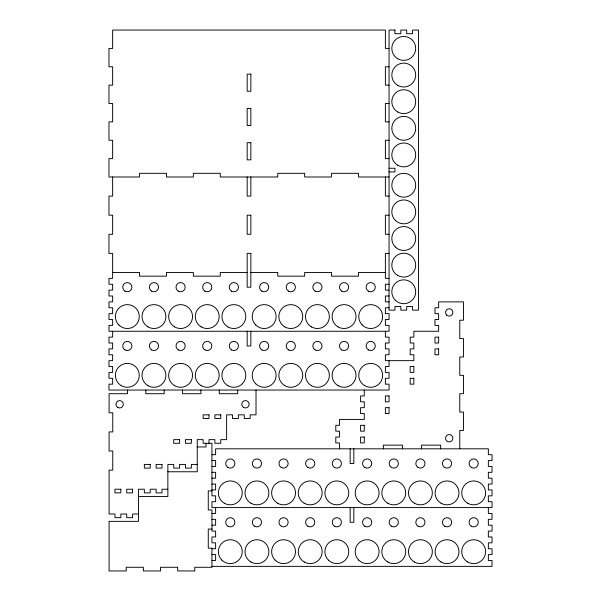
<?xml version="1.0" encoding="UTF-8"?>
<svg xmlns="http://www.w3.org/2000/svg" width="601" height="601" viewBox="0 0 601 601"><rect width="100%" height="100%" fill="white"/><g stroke="black" fill="none" stroke-linecap="round" stroke-linejoin="round"><path stroke-width="0.9" d="M389.057 48.418L385.384 48.418L385.384 30.05L112.642 30.05L112.642 48.418L108.969 48.418L108.969 66.786L112.642 66.786L112.642 85.147L108.969 85.147L108.969 103.515L112.642 103.515L112.642 121.883L108.969 121.883L108.969 140.251L112.642 140.251L112.642 158.619L108.969 158.619L108.969 176.987L139.545 176.987L139.545 173.313L166.454 173.313L166.454 176.987L193.364 176.987L193.364 173.313L220.266 173.313L220.266 176.987L277.76 176.987L277.76 173.313L304.662 173.313L304.662 176.987L331.572 176.987L331.572 173.313L358.481 173.313L358.481 176.987L389.057 176.987M389.057 66.786L385.384 66.786L385.384 85.147L389.057 85.147M389.057 103.515L385.384 103.515L385.384 121.883L389.057 121.883M389.057 140.251L385.384 140.251L385.384 158.619L389.057 158.619M389.057 168.257L394.94 168.257L394.94 171.931L389.057 171.931M389.057 196.084L385.384 196.084L385.384 176.987M389.057 215.188L385.384 215.188L385.384 234.285L389.057 234.285M389.057 253.389L385.384 253.389L385.384 278.368L389.057 278.368M112.642 272.493L139.545 272.493L139.545 276.167L166.454 276.167L166.454 272.493L193.364 272.493L193.364 276.167L220.266 276.167L220.266 272.493L247.176 272.493M250.85 272.493L277.76 272.493L277.76 276.167L304.662 276.167L304.662 272.493L331.572 272.493L331.572 276.167L358.481 276.167L358.481 272.493L385.384 272.493M389.057 284.243L385.384 284.243L385.384 290.125L389.057 290.125M389.057 296L385.384 296L385.384 301.875L389.057 301.875M389.057 307.757L385.384 307.757L385.384 313.632L389.057 313.632L389.057 319.507L385.384 319.507L385.384 325.389L389.057 325.389L389.057 331.264L108.969 331.264L108.969 325.389L112.642 325.389L112.642 319.507L108.969 319.507L108.969 313.632L112.642 313.632L112.642 307.757L108.969 307.757L108.969 301.875L112.642 301.875L112.642 296L108.969 296L108.969 290.125L112.642 290.125L112.642 284.243L108.969 284.243L108.969 278.368L112.642 278.368L112.642 253.389L108.969 253.389L108.969 234.285L112.642 234.285L112.642 215.188L108.969 215.188L108.969 196.084L112.642 196.084L112.642 176.987M197.248 446.971L206.06 446.971L206.06 443.298M211.943 454.687L215.616 454.687L215.616 448.812L488.358 448.812L488.358 454.687L492.031 454.687L492.031 460.569L488.358 460.569L488.358 466.444L492.031 466.444L492.031 472.318L488.358 472.318L488.358 478.201L492.031 478.201L492.031 484.075L488.358 484.075L488.358 489.95L492.031 489.95L492.031 495.833L488.358 495.833L488.358 501.707L492.031 501.707L492.031 507.582L211.943 507.582L211.943 501.707L215.616 501.707L215.616 495.833L211.943 495.833L211.943 443.298L203.123 443.298L203.123 439.632L197.248 439.632L197.248 471.77L167.859 471.77M211.943 460.569L215.616 460.569L215.616 466.444L211.943 466.444M197.248 464.423L191.366 464.423L191.366 468.096L185.491 468.096L185.491 464.423L179.616 464.423L179.616 468.096L173.734 468.096L173.734 464.423L167.859 464.423L167.859 496.561L138.47 496.561M211.943 472.318L215.616 472.318L215.616 478.201L211.943 478.201M211.943 484.075L215.616 484.075L215.616 489.95L211.943 489.95M167.859 489.222L161.985 489.222L161.985 492.895L156.102 492.895L156.102 489.222L150.227 489.222L150.227 492.895L144.353 492.895L144.353 489.222L138.47 489.222L138.47 521.36L109.089 521.36L109.089 570.95L126.225 570.95L126.225 567.276L143.369 567.276L143.369 570.95L160.512 570.95L160.512 567.276L177.656 567.276L177.656 570.95L194.799 570.95L194.799 567.276L211.943 567.276L211.943 548.172L208.269 548.172L208.269 529.075L211.943 529.075M211.943 490.874L208.269 490.874L208.269 509.971L211.943 509.971L211.943 531.096L215.616 531.096L215.616 536.971L211.943 536.971L211.943 542.846L215.616 542.846L215.616 548.728L211.943 548.728M211.943 513.464L215.616 513.464L215.616 507.582M138.47 514.013L132.596 514.013L132.596 517.686L126.721 517.686L126.721 514.013L120.839 514.013L120.839 517.686L114.964 517.686L114.964 514.013L109.089 514.013L109.089 470.117L112.763 470.117L112.763 451.013L109.089 451.013L109.089 431.916L112.763 431.916L112.763 412.812L109.089 412.812L109.089 393.708L127.45 393.708L127.45 390.041M211.943 519.339L215.616 519.339L215.616 525.214L211.943 525.214M211.943 554.603L215.616 554.603L215.616 560.478L211.943 560.478M211.943 566.36L492.031 566.36L492.031 560.478L488.358 560.478L488.358 554.603L492.031 554.603L492.031 548.728L488.358 548.728L488.358 542.846L492.031 542.846L492.031 536.971L488.358 536.971L488.358 531.096L492.031 531.096L492.031 525.214L488.358 525.214L488.358 519.339L492.031 519.339L492.031 513.464L488.358 513.464L488.358 507.582M459.773 448.812L459.773 430.444L463.446 430.444L463.446 412.076L459.773 412.076L459.773 393.708L463.446 393.708L463.446 375.347L459.773 375.347L459.773 356.979L463.446 356.979L463.446 338.611L459.773 338.611L459.773 320.243L463.446 320.243L463.446 301.875L438.647 301.875L438.647 307.757L434.974 307.757L434.974 313.632L438.647 313.632L438.647 319.507L434.974 319.507L434.974 325.389L438.647 325.389L438.647 331.264L413.856 331.264L413.856 337.138L410.183 337.138L410.183 343.021L413.856 343.021L413.856 348.896L410.183 348.896L410.183 354.77L413.856 354.77L413.856 360.653L385.384 360.653L385.384 354.77L389.057 354.77L389.057 348.896L385.384 348.896L385.384 343.021L389.057 343.021L389.057 337.138L385.384 337.138L385.384 331.264M440.668 448.812L440.668 445.138L421.571 445.138L421.571 448.812M402.467 448.812L402.467 445.138L383.363 445.138L383.363 448.812M389.057 360.653L389.057 366.527L385.384 366.527L385.384 372.402L389.057 372.402L389.057 378.284L385.384 378.284L385.384 384.159L389.057 384.159L389.057 390.041L108.969 390.041L108.969 384.159L112.642 384.159L112.642 378.284L108.969 378.284L108.969 372.402L112.642 372.402L112.642 366.527L108.969 366.527L108.969 360.653L112.642 360.653L112.642 354.77L108.969 354.77L108.969 348.896L112.642 348.896L112.642 343.021L108.969 343.021L108.969 337.138L112.642 337.138L112.642 331.264M364.266 390.041L364.266 395.916L360.592 395.916L360.592 401.791L364.266 401.791L364.266 407.673L360.592 407.673L360.592 413.548L364.266 413.548L364.266 419.423L339.467 419.423L339.467 425.305L335.794 425.305L335.794 431.18L339.467 431.18L339.467 437.055L335.794 437.055L335.794 442.937L339.467 442.937L339.467 448.812M353.824 448.812L353.824 463.506L350.15 463.506L350.15 448.812M353.824 507.582L353.824 522.277L350.15 522.277L350.15 507.582M256.018 390.041L256.018 414.833L250.144 414.833L250.144 418.506L244.261 418.506L244.261 414.833L238.387 414.833L238.387 418.506L232.512 418.506L232.512 414.833L226.63 414.833L226.63 439.632L220.755 439.632L220.755 443.298L214.88 443.298L214.88 439.632L208.998 439.632L208.998 443.298M250.85 176.987L250.85 196.084L247.176 196.084L247.176 176.987M250.85 331.264L250.85 345.958L247.176 345.958L247.176 331.264M237.65 390.041L237.65 393.708L219.29 393.708L219.29 390.041M200.922 390.041L200.922 393.708L182.554 393.708L182.554 390.041M164.186 390.041L164.186 393.708L145.818 393.708L145.818 390.041M394.94 30.05L389.057 30.05L389.057 310.146L394.94 310.146L394.94 306.472L400.814 306.472L400.814 310.146L406.689 310.146L406.689 306.472L412.571 306.472L412.571 310.146L418.446 310.146L418.446 30.05L412.571 30.05L412.571 33.724L406.689 33.724L406.689 30.05L400.814 30.05L400.814 33.724L394.94 33.724L394.94 30.05M250.85 74.133L247.176 74.133L247.176 91.269L250.85 91.269L250.85 74.133M250.85 108.413L247.176 108.413L247.176 125.556L250.85 125.556L250.85 108.413M250.85 142.7L247.176 142.7L247.176 159.843L250.85 159.843L250.85 142.7M250.85 215.188L247.176 215.188L247.176 234.285L250.85 234.285L250.85 215.188M250.85 253.389L247.176 253.389L247.176 287.188L250.85 287.188L250.85 253.389M438.647 337.138L434.974 337.138L434.974 343.021L438.647 343.021L438.647 337.138M438.647 348.896L434.974 348.896L434.974 354.77L438.647 354.77L438.647 348.896M413.856 366.527L410.183 366.527L410.183 372.402L413.856 372.402L413.856 366.527M413.856 378.284L410.183 378.284L410.183 384.159L413.856 384.159L413.856 378.284M389.057 395.916L385.384 395.916L385.384 401.791L389.057 401.791L389.057 395.916M389.057 407.673L385.384 407.673L385.384 413.548L389.057 413.548L389.057 407.673M208.998 414.833L203.123 414.833L203.123 418.506L208.998 418.506L208.998 414.833M220.755 414.833L214.88 414.833L214.88 418.506L220.755 418.506L220.755 414.833M364.266 425.305L360.592 425.305L360.592 431.18L364.266 431.18L364.266 425.305M364.266 437.055L360.592 437.055L360.592 442.937L364.266 442.937L364.266 437.055M179.616 439.632L173.734 439.632L173.734 443.298L179.616 443.298L179.616 439.632M191.366 439.632L185.491 439.632L185.491 443.298L191.366 443.298L191.366 439.632M150.227 464.423L144.353 464.423L144.353 468.096L150.227 468.096L150.227 464.423M161.985 464.423L156.102 464.423L156.102 468.096L161.985 468.096L161.985 464.423M120.839 489.222L114.964 489.222L114.964 492.895L120.839 492.895L120.839 489.222M132.596 489.222L126.721 489.222L126.721 492.895L132.596 492.895L132.596 489.222M243.585 407.433A3.674 3.674 0 0 0 249.13 404.315A3.674 3.674 0 0 0 243.66 401.07A3.674 3.674 0 0 0 243.585 407.433M117.811 407.455A3.674 3.674 0 0 0 123.318 404.27A3.674 3.674 0 0 0 117.811 401.092A3.674 3.674 0 0 0 117.811 407.455M328.394 560.109A11.937 11.937 0 0 0 348.362 554.753A11.937 11.937 0 0 0 333.743 540.134A11.937 11.937 0 0 0 328.394 560.109M275.13 560.109A11.937 11.937 0 0 0 295.099 554.753A11.937 11.937 0 0 0 280.479 540.134A11.937 11.937 0 0 0 275.13 560.109M221.867 560.109A11.937 11.937 0 0 0 241.835 554.753A11.937 11.937 0 0 0 227.216 540.134A11.937 11.937 0 0 0 221.867 560.109M358.699 560.109A11.937 11.937 0 0 0 378.668 554.753A11.937 11.937 0 0 0 364.048 540.134A11.937 11.937 0 0 0 358.699 560.109M467.698 562.003A11.937 11.937 0 0 0 485.6 551.665A11.937 11.937 0 0 0 467.698 541.328A11.937 11.937 0 0 0 467.698 562.003M441.066 562.003A11.937 11.937 0 0 0 458.969 551.665A11.937 11.937 0 0 0 441.066 541.328A11.937 11.937 0 0 0 441.066 562.003M414.435 562.003A11.937 11.937 0 0 0 432.337 551.665A11.937 11.937 0 0 0 414.435 541.328A11.937 11.937 0 0 0 414.435 562.003M387.803 562.003A11.937 11.937 0 0 0 405.705 551.665A11.937 11.937 0 0 0 387.803 541.328A11.937 11.937 0 0 0 387.803 562.003M304.234 562.003A11.937 11.937 0 0 0 322.144 551.665A11.937 11.937 0 0 0 304.234 541.328A11.937 11.937 0 0 0 304.234 562.003M250.97 562.003A11.937 11.937 0 0 0 268.88 551.665A11.937 11.937 0 0 0 250.97 541.328A11.937 11.937 0 0 0 250.97 562.003M471.372 526.258A4.59 4.59 0 0 0 478.261 522.277A4.59 4.59 0 0 0 471.372 518.302A4.59 4.59 0 0 0 471.372 526.258M444.74 526.258A4.59 4.59 0 0 0 451.629 522.277A4.59 4.59 0 0 0 444.74 518.302A4.59 4.59 0 0 0 444.74 526.258M418.108 526.258A4.59 4.59 0 0 0 424.997 522.277A4.59 4.59 0 0 0 418.108 518.302A4.59 4.59 0 0 0 418.108 526.258M391.476 526.258A4.59 4.59 0 0 0 398.365 522.277A4.59 4.59 0 0 0 391.476 518.302A4.59 4.59 0 0 0 391.476 526.258M364.845 526.258A4.59 4.59 0 0 0 371.734 522.277A4.59 4.59 0 0 0 364.845 518.302A4.59 4.59 0 0 0 364.845 526.258M334.539 526.258A4.59 4.59 0 0 0 341.428 522.277A4.59 4.59 0 0 0 334.539 518.302A4.59 4.59 0 0 0 334.539 526.258M307.907 526.258A4.59 4.59 0 0 0 314.796 522.277A4.59 4.59 0 0 0 307.907 518.302A4.59 4.59 0 0 0 307.907 526.258M280.321 525.522A4.59 4.59 0 0 0 288.007 523.463A4.59 4.59 0 0 0 282.38 517.844A4.59 4.59 0 0 0 280.321 525.522M254.644 526.258A4.59 4.59 0 0 0 261.533 522.277A4.59 4.59 0 0 0 254.644 518.302A4.59 4.59 0 0 0 254.644 526.258M228.012 526.258A4.59 4.59 0 0 0 234.901 522.277A4.59 4.59 0 0 0 228.012 518.302A4.59 4.59 0 0 0 228.012 526.258M397.787 165.283A11.937 11.937 0 0 0 415.689 154.945A11.937 11.937 0 0 0 397.787 144.608A11.937 11.937 0 0 0 397.787 165.283M397.787 138.651A11.937 11.937 0 0 0 415.689 128.314A11.937 11.937 0 0 0 397.787 117.976A11.937 11.937 0 0 0 397.787 138.651M397.787 58.755A11.937 11.937 0 0 0 415.689 48.418A11.937 11.937 0 0 0 397.787 38.081A11.937 11.937 0 0 0 397.787 58.755M397.787 85.387A11.937 11.937 0 0 0 415.689 75.05A11.937 11.937 0 0 0 397.787 64.713A11.937 11.937 0 0 0 397.787 85.387M397.787 112.019A11.937 11.937 0 0 0 415.689 101.682A11.937 11.937 0 0 0 397.787 91.344A11.937 11.937 0 0 0 397.787 112.019M397.787 195.588A11.937 11.937 0 0 0 415.689 185.251A11.937 11.937 0 0 0 397.787 174.914A11.937 11.937 0 0 0 397.787 195.588M395.315 300.215A11.937 11.937 0 0 0 415.283 294.866A11.937 11.937 0 0 0 400.664 280.246A11.937 11.937 0 0 0 395.315 300.215M395.315 246.951A11.937 11.937 0 0 0 415.283 241.602A11.937 11.937 0 0 0 400.664 226.983A11.937 11.937 0 0 0 395.315 246.951M395.315 220.319A11.937 11.937 0 0 0 415.283 214.97A11.937 11.937 0 0 0 400.664 200.351A11.937 11.937 0 0 0 395.315 220.319M397.787 275.483A11.937 11.937 0 0 0 415.689 265.146A11.937 11.937 0 0 0 397.787 254.801A11.937 11.937 0 0 0 397.787 275.483M328.394 501.332A11.937 11.937 0 0 0 348.362 495.983A11.937 11.937 0 0 0 333.743 481.363A11.937 11.937 0 0 0 328.394 501.332M277.602 503.232A11.937 11.937 0 0 0 295.512 492.895A11.937 11.937 0 0 0 277.602 482.55A11.937 11.937 0 0 0 277.602 503.232M224.338 503.232A11.937 11.937 0 0 0 242.248 492.895A11.937 11.937 0 0 0 224.338 482.55A11.937 11.937 0 0 0 224.338 503.232M358.699 501.332A11.937 11.937 0 0 0 378.668 495.983A11.937 11.937 0 0 0 364.048 481.363A11.937 11.937 0 0 0 358.699 501.332M467.698 503.232A11.937 11.937 0 0 0 485.6 492.895A11.937 11.937 0 0 0 467.698 482.55A11.937 11.937 0 0 0 467.698 503.232M441.066 503.232A11.937 11.937 0 0 0 458.969 492.895A11.937 11.937 0 0 0 441.066 482.55A11.937 11.937 0 0 0 441.066 503.232M414.435 503.232A11.937 11.937 0 0 0 432.337 492.895A11.937 11.937 0 0 0 414.435 482.55A11.937 11.937 0 0 0 414.435 503.232M387.803 503.232A11.937 11.937 0 0 0 405.705 492.895A11.937 11.937 0 0 0 387.803 482.55A11.937 11.937 0 0 0 387.803 503.232M304.234 503.232A11.937 11.937 0 0 0 322.144 492.895A11.937 11.937 0 0 0 304.234 482.55A11.937 11.937 0 0 0 304.234 503.232M250.97 503.232A11.937 11.937 0 0 0 268.88 492.895A11.937 11.937 0 0 0 250.97 482.55A11.937 11.937 0 0 0 250.97 503.232M471.372 467.48A4.59 4.59 0 0 0 478.261 463.506A4.59 4.59 0 0 0 471.372 459.525A4.59 4.59 0 0 0 471.372 467.48M444.74 467.48A4.59 4.59 0 0 0 451.629 463.506A4.59 4.59 0 0 0 444.74 459.525A4.59 4.59 0 0 0 444.74 467.48M418.108 467.48A4.59 4.59 0 0 0 424.997 463.506A4.59 4.59 0 0 0 418.108 459.525A4.59 4.59 0 0 0 418.108 467.48M390.522 466.752A4.59 4.59 0 0 0 398.208 464.693A4.59 4.59 0 0 0 392.581 459.066A4.59 4.59 0 0 0 390.522 466.752M364.845 467.48A4.59 4.59 0 0 0 371.734 463.506A4.59 4.59 0 0 0 364.845 459.525A4.59 4.59 0 0 0 364.845 467.48M334.539 467.48A4.59 4.59 0 0 0 341.428 463.506A4.59 4.59 0 0 0 334.539 459.525A4.59 4.59 0 0 0 334.539 467.48M307.907 467.48A4.59 4.59 0 0 0 314.796 463.506A4.59 4.59 0 0 0 307.907 459.525A4.59 4.59 0 0 0 307.907 467.48M281.276 467.48A4.59 4.59 0 0 0 288.164 463.506A4.59 4.59 0 0 0 281.276 459.525A4.59 4.59 0 0 0 281.276 467.48M253.69 466.752A4.59 4.59 0 0 0 261.375 464.693A4.59 4.59 0 0 0 255.748 459.066A4.59 4.59 0 0 0 253.69 466.752M228.012 467.48A4.59 4.59 0 0 0 234.901 463.506A4.59 4.59 0 0 0 228.012 459.525A4.59 4.59 0 0 0 228.012 467.48M227.892 326.906A11.937 11.937 0 0 0 245.801 316.569A11.937 11.937 0 0 0 227.892 306.232A11.937 11.937 0 0 0 227.892 326.906M174.628 326.906A11.937 11.937 0 0 0 192.538 316.569A11.937 11.937 0 0 0 174.628 306.232A11.937 11.937 0 0 0 174.628 326.906M118.893 325.013A11.937 11.937 0 0 0 138.869 319.664A11.937 11.937 0 0 0 124.242 305.038A11.937 11.937 0 0 0 118.893 325.013M255.725 325.013A11.937 11.937 0 0 0 275.701 319.664A11.937 11.937 0 0 0 261.074 305.038A11.937 11.937 0 0 0 255.725 325.013M362.253 325.013A11.937 11.937 0 0 0 382.228 319.664A11.937 11.937 0 0 0 367.602 305.038A11.937 11.937 0 0 0 362.253 325.013M338.093 326.906A11.937 11.937 0 0 0 356.002 316.569A11.937 11.937 0 0 0 338.093 306.232A11.937 11.937 0 0 0 338.093 326.906M311.461 326.906A11.937 11.937 0 0 0 329.371 316.569A11.937 11.937 0 0 0 311.461 306.232A11.937 11.937 0 0 0 311.461 326.906M284.829 326.906A11.937 11.937 0 0 0 302.739 316.569A11.937 11.937 0 0 0 284.829 306.232A11.937 11.937 0 0 0 284.829 326.906M201.26 326.906A11.937 11.937 0 0 0 219.17 316.569A11.937 11.937 0 0 0 201.26 306.232A11.937 11.937 0 0 0 201.26 326.906M147.996 326.906A11.937 11.937 0 0 0 165.906 316.569A11.937 11.937 0 0 0 147.996 306.232A11.937 11.937 0 0 0 147.996 326.906M368.398 291.162A4.59 4.59 0 0 0 375.287 287.188A4.59 4.59 0 0 0 368.398 283.206A4.59 4.59 0 0 0 368.398 291.162M341.766 291.162A4.59 4.59 0 0 0 348.655 287.188A4.59 4.59 0 0 0 341.766 283.206A4.59 4.59 0 0 0 341.766 291.162M315.134 291.162A4.59 4.59 0 0 0 322.023 287.188A4.59 4.59 0 0 0 315.134 283.206A4.59 4.59 0 0 0 315.134 291.162M288.503 291.162A4.59 4.59 0 0 0 295.392 287.188A4.59 4.59 0 0 0 288.503 283.206A4.59 4.59 0 0 0 288.503 291.162M261.871 291.162A4.59 4.59 0 0 0 268.76 287.188A4.59 4.59 0 0 0 261.871 283.206A4.59 4.59 0 0 0 261.871 291.162M231.565 291.162A4.59 4.59 0 0 0 238.454 287.188A4.59 4.59 0 0 0 231.565 283.206A4.59 4.59 0 0 0 231.565 291.162M204.933 291.162A4.59 4.59 0 0 0 211.822 287.188A4.59 4.59 0 0 0 204.933 283.206A4.59 4.59 0 0 0 204.933 291.162M178.302 291.162A4.59 4.59 0 0 0 185.191 287.188A4.59 4.59 0 0 0 178.302 283.206A4.59 4.59 0 0 0 178.302 291.162M151.67 291.162A4.59 4.59 0 0 0 158.559 287.188A4.59 4.59 0 0 0 151.67 283.206A4.59 4.59 0 0 0 151.67 291.162M125.038 291.162A4.59 4.59 0 0 0 131.927 287.188A4.59 4.59 0 0 0 125.038 283.206A4.59 4.59 0 0 0 125.038 291.162M227.892 385.684A11.937 11.937 0 0 0 245.801 375.347A11.937 11.937 0 0 0 227.892 365.002A11.937 11.937 0 0 0 227.892 385.684M174.628 385.684A11.937 11.937 0 0 0 192.538 375.347A11.937 11.937 0 0 0 174.628 365.002A11.937 11.937 0 0 0 174.628 385.684M121.364 385.684A11.937 11.937 0 0 0 139.274 375.347A11.937 11.937 0 0 0 121.364 365.002A11.937 11.937 0 0 0 121.364 385.684M255.725 383.784A11.937 11.937 0 0 0 275.701 378.435A11.937 11.937 0 0 0 261.074 363.815A11.937 11.937 0 0 0 255.725 383.784M364.724 385.684A11.937 11.937 0 0 0 382.634 375.347A11.937 11.937 0 0 0 364.724 365.002A11.937 11.937 0 0 0 364.724 385.684M338.093 385.684A11.937 11.937 0 0 0 356.002 375.347A11.937 11.937 0 0 0 338.093 365.002A11.937 11.937 0 0 0 338.093 385.684M311.461 385.684A11.937 11.937 0 0 0 329.371 375.347A11.937 11.937 0 0 0 311.461 365.002A11.937 11.937 0 0 0 311.461 385.684M284.829 385.684A11.937 11.937 0 0 0 302.739 375.347A11.937 11.937 0 0 0 284.829 365.002A11.937 11.937 0 0 0 284.829 385.684M201.26 385.684A11.937 11.937 0 0 0 219.17 375.347A11.937 11.937 0 0 0 201.26 365.002A11.937 11.937 0 0 0 201.26 385.684M147.996 385.684A11.937 11.937 0 0 0 165.906 375.347A11.937 11.937 0 0 0 147.996 365.002A11.937 11.937 0 0 0 147.996 385.684M368.398 349.932A4.59 4.59 0 0 0 375.287 345.958A4.59 4.59 0 0 0 368.398 341.984A4.59 4.59 0 0 0 368.398 349.932M341.766 349.932A4.59 4.59 0 0 0 348.655 345.958A4.59 4.59 0 0 0 341.766 341.984A4.59 4.59 0 0 0 341.766 349.932M315.134 349.932A4.59 4.59 0 0 0 322.023 345.958A4.59 4.59 0 0 0 315.134 341.984A4.59 4.59 0 0 0 315.134 349.932M288.503 349.932A4.59 4.59 0 0 0 295.392 345.958A4.59 4.59 0 0 0 288.503 341.984A4.59 4.59 0 0 0 288.503 349.932M261.871 349.932A4.59 4.59 0 0 0 268.76 345.958A4.59 4.59 0 0 0 261.871 341.984A4.59 4.59 0 0 0 261.871 349.932M231.565 349.932A4.59 4.59 0 0 0 238.454 345.958A4.59 4.59 0 0 0 231.565 341.984A4.59 4.59 0 0 0 231.565 349.932M204.933 349.932A4.59 4.59 0 0 0 211.822 345.958A4.59 4.59 0 0 0 204.933 341.984A4.59 4.59 0 0 0 204.933 349.932M178.302 349.932A4.59 4.59 0 0 0 185.191 345.958A4.59 4.59 0 0 0 178.302 341.984A4.59 4.59 0 0 0 178.302 349.932M151.67 349.932A4.59 4.59 0 0 0 158.559 345.958A4.59 4.59 0 0 0 151.67 341.984A4.59 4.59 0 0 0 151.67 349.932M125.038 349.932A4.59 4.59 0 0 0 131.927 345.958A4.59 4.59 0 0 0 125.038 341.984A4.59 4.59 0 0 0 125.038 349.932M446.648 315.067A3.674 3.674 0 0 0 452.771 313.346A3.674 3.674 0 0 0 448.218 308.899A3.674 3.674 0 0 0 446.648 315.067M447.377 441.435A3.674 3.674 0 0 0 452.884 438.249A3.674 3.674 0 0 0 447.377 435.071A3.674 3.674 0 0 0 447.377 441.435"/></g></svg>
